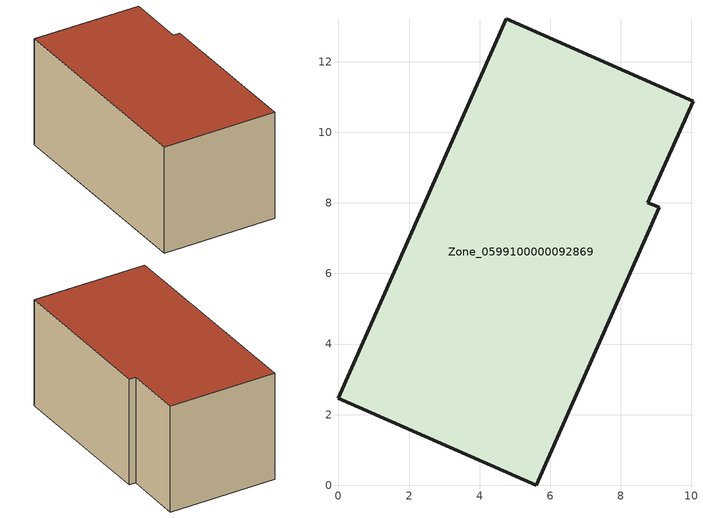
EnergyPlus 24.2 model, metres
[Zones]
Zone_0599100000092869
 floor ground (C_G): 10.04,10.88 8.77,8.01 9.09,7.87 5.61,0 0,2.47 4.75,13.22 z0
 wall outside (C_F): 10.04,10.88 4.75,13.22 0,2.47 5.61,0 9.09,7.87 8.77,8.01 10.04,10.88 z0:5.82
 roof outside (C_R): 8.77,8.01 10.04,10.88 4.75,13.22 0,2.47 5.61,0 9.09,7.87 z5.82
[BUILDING]
Pand.0599100000092869: North Axis=0; Terrain=City; Loads Convergence Tolerance Value=0.04; Temperature Convergence Tolerance Value=0.4; Solar Distribution=FullExterior; Maximum Number of Warmup Days=25; Minimum Number of Warmup Days=1
[Site:Location]
Rotterdam.The.Hague.AP_ZH_NLD Design_Conditions: Latitude=51.96; Longitude=4.45; Time Zone=1; Elevation=-4.5
[SITE:GROUNDTEMPERATURE:BUILDINGSURFACE]
18, 18, 18, 18, 18, 18, 18, 18, 18, 18, 18, 18
[MATERIAL] Thermal Absorptance=0.9; Solar Absorptance=0.7; Visible Absorptance=0.7
Name | Roughness | Thickness | Conductivity | Density | Specific Heat
G.TC.1946-1964 | MediumSmooth | 0.15 | 1 | 540 | 1210
F.TC.1946-1964 | Rough | 0.3 | 0.857143 | 1920 | 840
R.TC.1946-1964 | MediumRough | 0.2 | 0.235294 | 1500 | 1000
[CONSTRUCTION]
C_G: G.TC.1946-1964
C_F: F.TC.1946-1964
C_R: R.TC.1946-1964
[ZONE]
Zone_0599100000092869: Type=1; Multiplier=1; Ceiling Height=Autocalculate; Volume=Autocalculate; Floor Area=autocalculate; Part of Total Floor Area=Yes
[ZONEINFILTRATION:DESIGNFLOWRATE]
Infil_Zone_0599100000092869: Zone or ZoneList or Space or SpaceList=Zone_0599100000092869; Schedule=AlwaysOn; Design Flow Rate Calculation Method=Flow/Area; Flow Rate per Floor Area=0.003; Constant Term Coefficient=1; Temperature Term Coefficient=0; Velocity Term Coefficient=0; Velocity Squared Term Coefficient=0
[HVACTEMPLATE:ZONE:IDEALLOADSAIRSYSTEM]
Zone_0599100000092869: Maximum Heating Supply Air Temperature=50; Minimum Cooling Supply Air Temperature=13; Maximum Heating Supply Air Humidity Ratio=0.0156; Minimum Cooling Supply Air Humidity Ratio=0.0077; Heating Limit=NoLimit; Cooling Limit=NoLimit; Dehumidification Control Type=ConstantSensibleHeatRatio; Cooling Sensible Heat Ratio=0.7; Dehumidification Setpoint=60; Humidification Control Type=None; Humidification Setpoint=30; Outdoor Air Method=None; Outdoor Air Flow Rate per Person=0.00944; Outdoor Air Flow Rate per Zone Floor Area=0; Outdoor Air Flow Rate per Zone=0; Demand Controlled Ventilation Type=None; Outdoor Air Economizer Type=NoEconomizer; Heat Recovery Type=None; Sensible Heat Recovery Effectiveness=0.7; Latent Heat Recovery Effectiveness=0.65
[ZONECONTROL:THERMOSTAT]
ThermostatControl_Zone_0599100000092869: Zone or ZoneList=Zone_0599100000092869; Control Type Schedule=DualSetpointControlType; Control 1=Thermostat_Zone_0599100000092869; Temperature Difference Between Cutout And Setpoint=0
[THERMOSTATSETPOINT:DUALSETPOINT]
Thermostat_Zone_0599100000092869: Heating Setpoint Temperature Schedule=HeatingSetpoint_Zone_0599100000092869; Cooling Setpoint Temperature Schedule=CoolingSetpoint_Zone_0599100000092869
[SCHEDULE:COMPACT]
HeatingSetpoint_Zone_0599100000092869: Through: 12/31, For: AllDays, Until: 24:00, 21
CoolingSetpoint_Zone_0599100000092869: Through: 12/31, For: AllDays, Until: 24:00, 24
DualSetpointControlType: Through: 12/31, For: AllDays, Until: 24:00, 4
AlwaysOn: Through: 12/31, For: AllDays, Until: 24:00, 1
